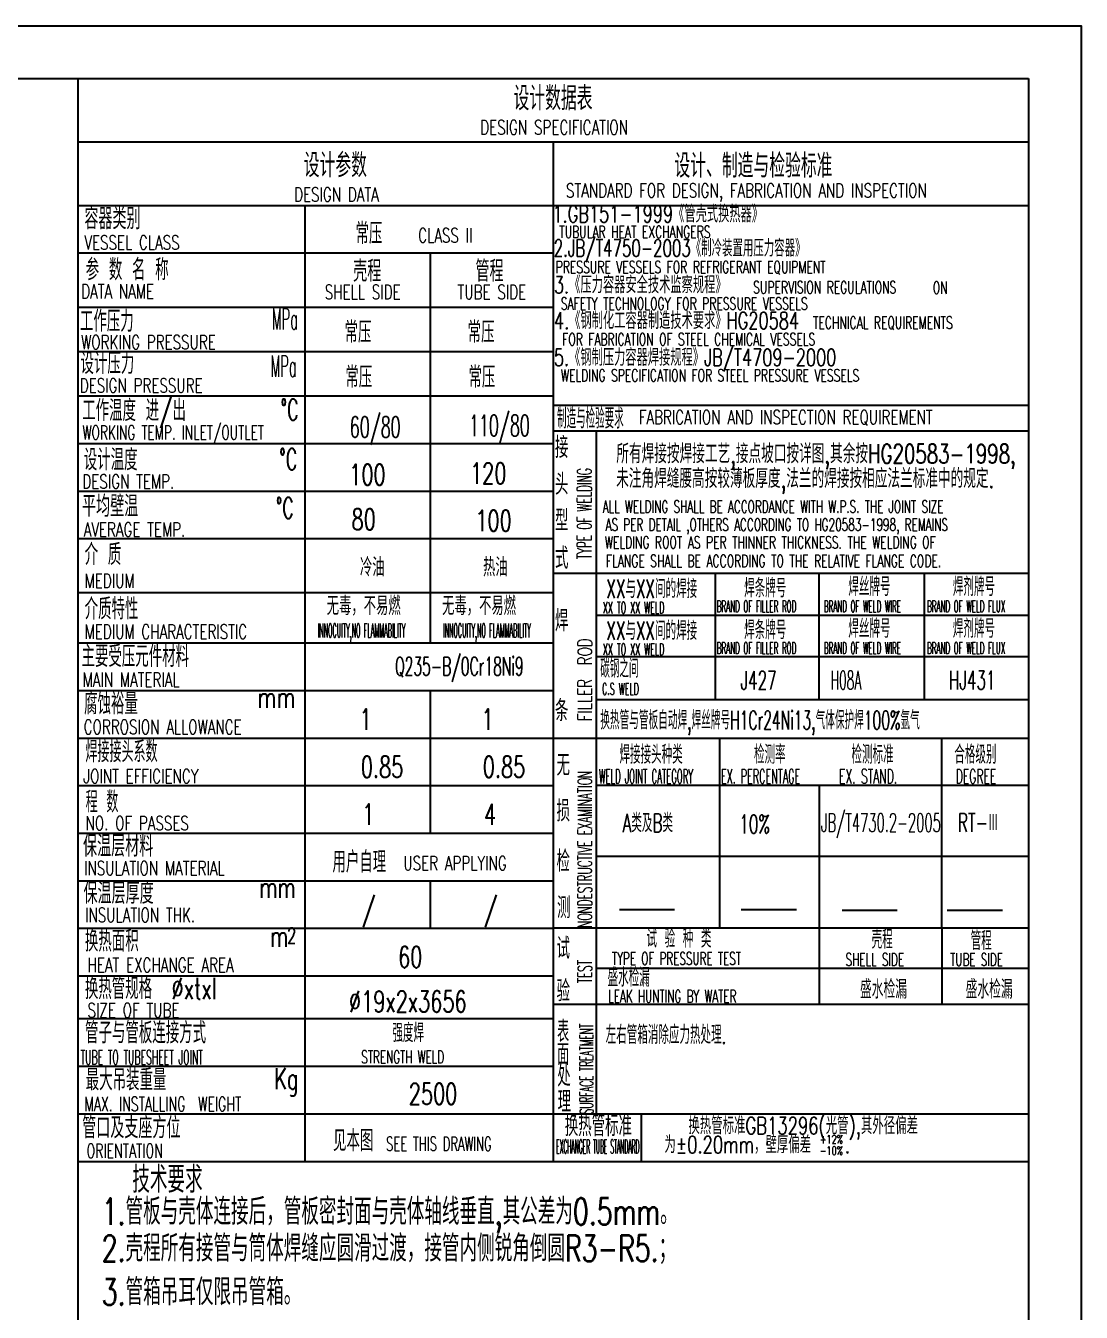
# Model space of a CAD drawing. Header units: millimetres. Extents: x -488296 to -479566, y 284705 to 289457.
# Drawn here: x -481165 to -479566, y 287509 to 289457 of the extents above; entities that cross this region are included whole.
import ezdxf

# ---------------------------------------------------------------- set-up
doc = ezdxf.new("R2010")
doc.units = ezdxf.units.MM
for name, color, linetype in [('CDR_DIM', 7, 'Continuous'), ('CDR_DWG1', 4, 'Continuous'), ('CDR_TEXT', 2, 'Continuous'), ('轮廓', 7, 'Continuous')]:
    doc.layers.add(name, color=color, linetype=linetype)
doc.styles.add('HZ', font='ROMANS.shx', dxfattribs={"width": 0.7, "height": 32, "bigfont": 'HZ.shx'})
doc.styles.add('ROMANC', font='romanc', dxfattribs={"width": 0.7, "height": 3})
doc.styles.add('SBHZ', font='ROMANS', dxfattribs={"width": 0.85, "bigfont": 'HZ.SHX'})

msp = doc.modelspace()

# ---------------------------------------------------------------- linework, layer by layer
for p, q in [((-481085.72, 289113.26), (-480365, 289113.26)), ((-481085.72, 289031.06), (-480365, 289031.06)), ((-481085.72, 288964.04), (-480365, 288964.04)), ((-481085.72, 288896.7), (-480365, 288896.7)), ((-480365, 288882.81), (-479644.94, 288882.81)), ((-480365, 288843.77), (-479644.94, 288843.77)), ((-480300.37, 288843.77), (-480300.37, 288306.77)), ((-481085.72, 288824.69), (-480365, 288824.69)), ((-481085.72, 288752.68), (-480365, 288752.68)), ((-481085.72, 288680.68), (-480365, 288680.68)), ((-479644.94, 288627.75), (-480365, 288627.75)), ((-480120.32, 288627.75), (-480120.32, 288436.56)), ((-479963.06, 288627.75), (-479963.06, 288436.56)), ((-479803.62, 288627.75), (-479803.62, 288436.56)), ((-481085.72, 288599.04), (-480365, 288599.04)), ((-479644.94, 288564.42), (-480300.37, 288564.42)), ((-481085.72, 288522.78), (-480365, 288522.78)), ((-481085.72, 288450.78), (-480365, 288450.78)), ((-479644.94, 288436.56), (-480300.37, 288436.56)), ((-481085.72, 288378.77), (-480365, 288378.77)), ((-480300.37, 288378.77), (-480300.37, 288090.75)), ((-480113.87, 288378.77), (-480113.87, 288090.75)), ((-479777.24, 288378.77), (-479777.24, 288090.75)), ((-481085.72, 288306.77), (-480365, 288306.77)), ((-479962.71, 288306.77), (-479962.71, 287975.33)), ((-481085.72, 288234.76), (-480365, 288234.76)), ((-479644.94, 288199.69), (-480300.37, 288199.69)), ((-481085.72, 288162.76), (-480365, 288162.76)), ((-481085.72, 288090.75), (-480365, 288090.75)), ((-479644.94, 288090.75), (-480365, 288090.75)), ((-480300.37, 288090.75), (-480300.37, 287809.92)), ((-479777.1, 288090.75), (-479777.1, 287975.33)), ((-479644.94, 288029.95), (-480300.37, 288029.95)), ((-481085.72, 288018.75), (-480365, 288018.75)), ((-479644.94, 287975.33), (-480365, 287975.33)), ((-481085.72, 287953.93), (-480365, 287953.93)), ((-481085.72, 287881.92), (-480365, 287881.92)), ((-481085.72, 287809.92), (-479645.72, 287809.92)), ((-481085.05, 287809.92), (-480365, 287809.92)), ((-480232.64, 287809.92), (-480232.64, 287737.91))]:
    msp.add_line(p, q)
at = {"layer": 'CDR_DIM'}
for p, q in [((-479644.94, 288501.62), (-480300.37, 288501.62)), ((-479644.94, 288306.77), (-480300.37, 288306.77))]:
    msp.add_line(p, q, dxfattribs=at)
at = {"layer": 'CDR_DWG1', "color": 4}
for p, q in [((-486085.72, 289377.2), (-479645.72, 289377.2)), ((-479645.72, 289377.2), (-479645.72, 284785.2)), ((-479645.72, 289377.2), (-479645.72, 284785.2)), ((-479645.72, 289377.2), (-479645.72, 284785.2))]:
    msp.add_line(p, q, dxfattribs=at)
at = {"layer": 'CDR_DWG1'}
for p, q in [((-481085.72, 289377.2), (-481085.72, 286854.03)), ((-481085.72, 289281.2), (-479645.05, 289281.2)), ((-480365, 287737.91), (-480365, 289281.2)), ((-481085.72, 289185.19), (-480365, 289185.19)), ((-480741.38, 287737.91), (-480741.38, 289182.93)), ((-480365, 289185.19), (-479645.05, 289185.19)), ((-480551.47, 289017.18), (-480551.47, 289113.18)), ((-480551.47, 288522.78), (-480551.47, 289027.59)), ((-480551.47, 288234.76), (-480551.47, 288450.78)), ((-480551.47, 288234.76), (-480551.47, 288450.78)), ((-480365, 288378.77), (-479644.94, 288378.77)), ((-480551.47, 288090.75), (-480551.47, 288162.76)), ((-481085.72, 287737.91), (-479644.94, 287737.91))]:
    msp.add_line(p, q, dxfattribs=at)
at = {"layer": 'CDR_DWG1', "color": 4}
msp.add_lwpolyline([(-486285.72, 284705.2), (-486285.72, 289457.2), (-479565.72, 289457.2), (-479565.72, 284705.2)], close=True, dxfattribs=at)
at = {"layer": 'CDR_TEXT'}
for p, q in [((-480265.42, 288119.13), (-480181.77, 288119.13)), ((-480080.95, 288119.13), (-479997.3, 288119.13)), ((-479928.1, 288118.01), (-479844.46, 288118.01)), ((-479768.66, 288118.01), (-479685.01, 288118.01))]:
    msp.add_line(p, q, dxfattribs=at)

# ---------------------------------------------------------------- texts
for s, height, style, width, p in [('设计数据表', 36, 'SBHZ', 0.7, (-480425.76, 289329.2)), ('设计参数', 36, 'SBHZ', 0.7, (-480743.53, 289227.9)), ('设计、制造与检验标准', 36, 'SBHZ', 0.7, (-480182.02, 289227.16)), ('常压 ', 32.002, 'SBHZ', 0.67, (-480665.12, 289126.68)), ('参 数 名 称', 32.002, 'SBHZ', 0.67, (-481073.81, 289071.91)), ('壳程', 32.002, 'SBHZ', 0.7, (-480668.56, 289069.74)), ('管程', 32.002, 'SBHZ', 0.7, (-480483.39, 289069.74)), ('工作压力', 32.002, 'SBHZ', 0.67, (-481082.58, 288993.78)), ('常压', 32.002, 'SBHZ', 0.67, (-480681.72, 288977.21)), ('常压', 32.002, 'SBHZ', 0.67, (-480495.25, 288977.21)), ('设计压力', 32.002, 'SBHZ', 0.67, (-481081.7, 288929.97)), ('MPa', 32.002, 'SBHZ', 0.45, (-480793.97, 288925.8)), ('常压', 32.002, 'SBHZ', 0.67, (-480680.47, 288909.15)), ('常压', 32.002, 'SBHZ', 0.67, (-480494, 288909.15)), ('工作温度 进/出', 32.002, 'SBHZ', 0.67, (-481079.14, 288858.62)), ('%%dC', 32.002, 'SBHZ', 0.6, (-480778.61, 288859.91)), ('制造与检验要求', 30.4, 'SBHZ', 0.5, (-480359.87, 288847.41)), ('60/80', 32, 'SBHZ', 0.55, (-480673.72, 288833.61)), ('110/80', 32, 'SBHZ', 0.55, (-480493.13, 288835.98)), ('接', 32, 'SBHZ', 0.67, (-480362.99, 288802.79)), ('设计温度', 32.002, 'SBHZ', 0.67, (-481076.74, 288784.07)), ('%%dC', 32.002, 'SBHZ', 0.6, (-480780.58, 288784.89)), ('100', 32.002, 'SBHZ', 0.67, (-480674.63, 288761.6)), ('120', 32.002, 'SBHZ', 0.67, (-480491.63, 288763.54)), ('头', 32, 'SBHZ', 0.67, (-480362.99, 288746.91)), ('平均壁温', 32.002, 'HZ', 0.7, (-481079.38, 288713.83)), ('%%dC', 32.002, 'SBHZ', 0.6, (-480785.8, 288711)), ('80', 32.002, 'SBHZ', 0.67, (-480671.14, 288693.94)), ('100', 32.002, 'SBHZ', 0.67, (-480483.57, 288691.76)), ('型', 32, 'SBHZ', 0.67, (-480362.99, 288692.19)), ('介 质', 32.002, 'SBHZ', 0.67, (-481075.39, 288640.73)), ('式', 32, 'SBHZ', 0.67, (-480362.99, 288635.17)), ('冷油', 28.01, 'SBHZ', 0.7, (-480658.35, 288623.44)), ('热油', 28.01, 'SBHZ', 0.7, (-480471.88, 288623.44)), ('焊丝牌号', 28.01, 'SBHZ', 0.6, (-479918.58, 288593.84)), ('焊剂牌号', 28.01, 'SBHZ', 0.6, (-479760.17, 288593.84)), ('XX与XX间的焊接', 28.01, 'SBHZ', 0.6, (-480284.98, 288590.57)), ('焊条牌号', 28.01, 'SBHZ', 0.6, (-480076.39, 288591.73)), ('介质特性', 32.002, 'SBHZ', 0.67, (-481075.39, 288558.31)), ('无毒，不易燃', 28.053, 'HZ', 0.7, (-480708.69, 288564.92)), ('无毒，不易燃', 28.053, 'HZ', 0.7, (-480708.69, 288564.92)), ('无毒，不易燃', 28.053, 'HZ', 0.7, (-480533.94, 288564.92)), ('无毒，不易燃', 28.053, 'HZ', 0.7, (-480533.94, 288564.92)), ('焊', 32, 'SBHZ', 0.67, (-480362.99, 288540.35)), ('XX与XX间的焊接', 28.01, 'SBHZ', 0.6, (-480284.98, 288527.24)), ('焊条牌号', 28.01, 'SBHZ', 0.6, (-480076.39, 288528.4)), ('焊丝牌号', 28.01, 'SBHZ', 0.6, (-479918.58, 288530.5)), ('焊剂牌号', 28.01, 'SBHZ', 0.6, (-479760.17, 288530.5)), ('主要受压元件材料', 32.002, 'SBHZ', 0.67, (-481080.23, 288486.38)), ('Q235-B/0Cr18Ni9', 28, 'SBHZ', 0.55, (-480605.14, 288473.43)), ('碳钢之间', 28, 'SBHZ', 0.45, (-480294.38, 288470)), ('J427', 28.01, 'SBHZ', 0.6, (-480081.89, 288452.19)), ('H08A', 28, 'SBHZ', 0.48, (-479945.26, 288452.36)), ('HJ431', 28.01, 'SBHZ', 0.6, (-479766.29, 288452.36)), ('腐蚀裕量', 32.002, 'SBHZ', 0.67, (-481076.25, 288414.53)), ('条', 32, 'SBHZ', 0.67, (-480362.99, 288404.21)), ('1', 32, 'SBHZ', 0.67, (-480658.87, 288391.16)), ('1', 32, 'SBHZ', 0.67, (-480474.15, 288391.16)), ('换热管与管板自动焊,焊丝牌号H1Cr24Ni13,气体保护焊100%氩气', 28, 'SBHZ', 0.55, (-480294.38, 288391.87)), ('焊接接头系数 ', 32.002, 'SBHZ', 0.6, (-481074.34, 288342.11)), ('焊接接头种类', 28.01, 'SBHZ', 0.6, (-480265.25, 288339.9)), ('检测率', 28.01, 'SBHZ', 0.6, (-480061.54, 288339.9)), ('检测标准', 28.01, 'SBHZ', 0.6, (-479913.82, 288339.9)), ('合格级别', 28.01, 'SBHZ', 0.6, (-479758.06, 288339.9)), ('0.85', 32.002, 'SBHZ', 0.67, (-480657.02, 288319.15)), ('0.85', 32.002, 'SBHZ', 0.67, (-480472.3, 288319.15)), ('无', 32, 'SBHZ', 0.67, (-480360.6, 288321.73)), ('1', 32, 'SBHZ', 0.67, (-480655.16, 288247.15)), ('1', 32, 'SBHZ', 0.67, (-480655.16, 288247.15)), ('4', 32, 'SBHZ', 0.67, (-480470.44, 288247.15)), ('损', 32, 'SBHZ', 0.67, (-480360.6, 288252.39)), ('A类及B类', 28.027, 'SBHZ', 0.6, (-480260.25, 288236.21)), (' 10%', 28.027, 'SBHZ', 0.6, (-480095.18, 288234.51)), ('JB/T4730.2-2005', 28.027, 'SBHZ', 0.52, (-479960.18, 288236.71)), ('RT-Ⅲ', 28.027, 'SBHZ', 0.6, (-479752.53, 288236.71)), ('用户自理', 32.002, 'SBHZ', 0.67, (-480700.04, 288175.14)), ('检', 32, 'SBHZ', 0.67, (-480360.6, 288176.3)), ('mm', 32.002, 'SBHZ', 0.67, (-480810.95, 288136.96)), ('/', 32, 'SBHZ', 0.67, (-480655.16, 288103.14)), ('/', 32, 'SBHZ', 0.67, (-480470.44, 288103.14)), ('测', 32, 'SBHZ', 0.67, (-480359.8, 288105.94)), ('换热面积', 32.002, 'SBHZ', 0.67, (-481075.05, 288055.51)), ('m', 32, 'SBHZ', 0.67, (-480794.75, 288062.78)), ('2', 24, 'SBHZ', 0.67, (-480768.68, 288067.53)), ('试 ', 32.002, 'SBHZ', 0.67, (-480360.6, 288044.47)), ('试 验 种 类', 28.01, 'SBHZ', 0.6, (-480224.42, 288061.53)), ('壳程', 28.01, 'SBHZ', 0.6, (-479883.26, 288060.01)), ('管程', 28.01, 'SBHZ', 0.6, (-479733.35, 288057.99)), ('60', 32.002, 'SBHZ', 0.67, (-480600.62, 288031.13)), ('盛水检漏     ', 28.01, 'SBHZ', 0.6, (-480283.23, 288002.48)), ('换热管规格  %%Cxtxl', 32.0024, 'SBHZ', 0.67, (-481075.05, 287983.51)), ('验', 32, 'SBHZ', 0.67, (-480360.6, 287980.02)), ('盛水检漏     ', 28, 'SBHZ', 0.67, (-479900.96, 287984.38)), ('盛水检漏     ', 28, 'SBHZ', 0.67, (-479740.95, 287984.38)), ('%%C19x2x3656', 32.0024, 'SBHZ', 0.67, (-480675, 287963.97)), ('管子与管板连接方式', 32.002, 'SBHZ', 0.67, (-481074.79, 287916.54)), ('强度焊', 28.01, 'SBHZ', 0.6, (-480609.25, 287918.4)), ('处', 32, 'SBHZ', 0.67, (-480359.41, 287851.39)), ('最大吊装重量', 32.002, 'SBHZ', 0.67, (-481073.78, 287845.25)), ('Kg', 32.002, 'SBHZ', 0.67, (-480788.42, 287847.21)), ('理', 32, 'SBHZ', 0.67, (-480359.02, 287812.54)), (' 管口及支座方位', 32.002, 'SBHZ', 0.7, (-481094.47, 287772.73)), ('换热管标准', 32.002, 'SBHZ', 0.67, (-480348.12, 287775.97)), ('换热管标准GB13296(光管),其外径偏差', 25.9928, 'SBHZ', 0.7, (-480160.87, 287778.99)), ('为%%p0.20mm，壁厚偏差   .', 25.9928, 'SBHZ', 0.7, (-480197.2, 287750.14)), ('+12%', 12.996, 'HZ', 0.7, (-479961.92, 287764.69)), ('-10%', 12.996, 'HZ', 0.7, (-479961.92, 287747.57))]:
    msp.add_text(s, height=height, dxfattribs=dict(style=style, width=width)).set_placement(p)
at = {"color": 7, "linetype": 'Continuous'}
for s, height, style, width, p in [('DESIGN SPECIFICATION', 21.3806, 'ROMANC', 0.7, (-480476.21, 289292.69)), ('DESIGN DATA', 21.3806, 'ROMANC', 0.7, (-480758.12, 289190.93)), ('STANDARD FOR DESIGN, FABRICATION AND INSPECTION', 21.3806, 'ROMANC', 0.7, (-480346.33, 289197.18)), ('CLASS ll', 21.381, 'ROMANC', 0.7, (-480570.19, 289129.15)), ('TUBULAR HEAT EXCHANGERS', 18.4, 'ROMANC', 0.65, (-480356.47, 289135.93)), ('VESSEL CLASS', 21.3806, 'ROMANC', 0.7, (-481075.86, 289118.35)), ('PRESSURE VESSELS FOR REFRIGERANT EQUIPMENT', 18.4, 'ROMANC', 0.65, (-480361.96, 289082.53)), ('DATA NAME', 21.381, 'ROMANC', 0.7, (-481080.67, 289044.39)), ('SHELL SIDE', 21.381, 'ROMANC', 0.7, (-480711.65, 289043.36)), ('TUBE SIDE', 21.381, 'ROMANC', 0.7, (-480510.57, 289043.36)), ('SUPERVISION REGULATIONS', 18.4, 'ROMANC', 0.65, (-480062.74, 289051.98)), ('ON ', 18.4, 'ROMANC', 0.65, (-479790.65, 289051.47)), ('SAFETY TECHNOLOGY FOR PRESSURE VESSELS', 18.4, 'ROMANC', 0.65, (-480354.26, 289027.3)), ('TECHNICAL REQUIREMENTS', 18.4, 'ROMANC', 0.65, (-479972.13, 288998.38)), ('WORKING PRESSURE', 21.3806, 'ROMANC', 0.7, (-481080.75, 288967.31)), ('FOR FABRICATION OF STEEL CHEMICAL VESSELS ', 18.4, 'ROMANC', 0.65, (-480351.99, 288973.23)), ('WELDING SPECIFICATION FOR STEEL PRESSURE VESSELS', 18.4, 'ROMANC', 0.65, (-480353.99, 288918.49)), ('DESIGN PRESSURE', 21.3806, 'ROMANC', 0.7, (-481082.77, 288901.91)), ('FABRICATION AND INSPECTION REQUIREMENT', 21.3806, 'ROMANC', 0.7, (-480235.98, 288853.75)), ('WORKING TEMP. INLET/OUTLET', 21.3674, 'ROMANC', 0.63, (-481078.9, 288830.76)), ('DESIGN TEMP.', 21.3806, 'ROMANC', 0.7, (-481078.87, 288756.34)), ('ALL WELDING SHALL BE ACCORDANCE WITH W.P.S. THE JOINT SIZE ', 18.4, 'ROMANC', 0.63, (-480290.7, 288719.98)), ('AVERAGE TEMP.', 21.3806, 'ROMANC', 0.7, (-481076.94, 288683.79)), ('AS PER DETAIL ,OTHERS ACCORDING TO HG20583-1998, REMAINS', 18.4, 'ROMANC', 0.63, (-480286.36, 288692.62)), ('WELDING ROOT AS PER THINNER THICKNESS. THE WELDING OF', 18.4, 'ROMANC', 0.65, (-480287.49, 288665.68)), (' FLANGE SHALL BE ACCORDING TO THE RELATIVE FLANGE CODE.', 18.4, 'ROMANC', 0.65, (-480294, 288637.65)), ('MEDIUM', 21.381, 'ROMANC', 0.7, (-481075.51, 288606.22)), ('XX TO XX WELD', 17.6061, 'ROMANC', 0.5, (-480290.51, 288567.42)), ('BRAND OF FILLER ROD ', 17.6061, 'ROMANC', 0.45, (-480118, 288569.42)), ('BRAND OF WELD WIRE', 17.6061, 'ROMANC', 0.45, (-479955.75, 288569.42)), ('BRAND OF WELD FLUX', 17.6061, 'ROMANC', 0.45, (-479799.4, 288569.42)), ('MEDIUM CHARACTERISTIC', 21.3806, 'ROMANC', 0.7, (-481075.51, 288529.1)), ('INNOCUITY,NO FLAMMABILITY', 21.36, 'ROMANC', 0.3, (-480722.59, 288531.07)), ('INNOCUITY,NO FLAMMABILITY', 21.36, 'ROMANC', 0.3, (-480532.68, 288531.07)), ('XX TO XX WELD', 17.6061, 'ROMANC', 0.5, (-480290.51, 288504.09)), ('BRAND OF FILLER ROD ', 17.6061, 'ROMANC', 0.45, (-480118, 288506.08)), ('BRAND OF WELD WIRE', 17.6061, 'ROMANC', 0.45, (-479955.75, 288506.08)), ('BRAND OF WELD FLUX', 17.6061, 'ROMANC', 0.45, (-479799.4, 288506.08)), ('MAIN MATERIAL', 21.3806, 'ROMANC', 0.7, (-481078.52, 288456.39)), ('C.S WELD', 17.606, 'ROMANC', 0.5, (-480291.7, 288444.42)), ('CORROSION ALLOWANCE', 21.3806, 'ROMANC', 0.7, (-481076.87, 288384.88)), ('JOINT EFFICIENCY', 21.3806, 'ROMANC', 0.7, (-481077.48, 288310.22)), ('WELD JOINT CATEGORY', 21.3806, 'ROMANC', 0.44, (-480296.12, 288310.15)), ('EX. PERCENTAGE', 21.3806, 'ROMANC', 0.5, (-480111.46, 288310.15)), ('EX. STAND.', 21.381, 'ROMANC', 0.56, (-479932.85, 288310.15)), ('DEGREE', 21.381, 'ROMANC', 0.56, (-479755.97, 288310.15)), ('NO. OF PASSES', 21.3806, 'ROMANC', 0.7, (-481074.08, 288239.28)), ('USER APPLYING', 21.3806, 'ROMANC', 0.7, (-480592.68, 288178.64)), ('INSULATION MATERIAL', 21.3806, 'ROMANC', 0.7, (-481076.27, 288170.97)), ('INSULATION THK.', 21.3806, 'ROMANC', 0.7, (-481074.81, 288100.17)), ('HEAT EXCHANGE AREA', 21.3806, 'ROMANC', 0.7, (-481071.06, 288024.5)), ('TYPE OF PRESSURE TEST', 19.2, 'ROMANC', 0.6, (-480276.73, 288035.38)), ('SHELL SIDE', 19.2, 'ROMANC', 0.6, (-479922.66, 288033.8)), ('TUBE SIDE', 19.2, 'ROMANC', 0.6, (-479764.45, 288033.8)), ('LEAK HUNTING BY WATER', 19.2, 'ROMANC', 0.6, (-480282.27, 287978.16)), ('SIZE OF TUBE', 21.3806, 'ROMANC', 0.7, (-481071.06, 287955.93)), ('TUBE TO TUBESHEET JOINT', 21.36, 'ROMANC', 0.48, (-481081.75, 287884.75)), ('STRENGTH WELD', 19.2, 'ROMANC', 0.6, (-480656.39, 287886.3)), ('MAX. INSTALLING  WEIGHT', 21.3806, 'ROMANC', 0.65, (-481075.85, 287814)), ('SEE THIS DRAWING', 21.3806, 'ROMANC', 0.6, (-480618.77, 287753.85)), ('EXCHANGER TUBE STANDARD', 21.36, 'ROMANC', 0.25, (-480361.14, 287749.76)), ('ORIENTATION', 21.3806, 'ROMANC', 0.65, (-481072.54, 287742.98)), ('           技术要求', 40.0386, 'HZ', 0.7, (-481232.99, 287690.34)), ('1.管板与壳体连接后，管板密封面与壳体轴线垂直,其公差为0.5mm。', 40.0386, 'HZ', 0.7, (-481049.48, 287641.88)), ('2.壳程所有接管与筒体焊缝应圆滑过渡，接管内侧锐角倒圆R3-R5.；', 40.0386, 'HZ', 0.7, (-481049.48, 287586.2)), ('3.管箱吊耳仅限吊管箱。', 40.0386, 'HZ', 0.7, (-481049.48, 287520.12))]:
    msp.add_text(s, height=height, dxfattribs=dict(at, style=style, width=width)).set_placement(p)
at = {"color": 7, "linetype": 'Continuous', "style": 'ROMANC'}
for s, height, width, p in [('TYPE OF WELDING', 21.3806, 0.54, (-480307.74, 288649.77)), ('FILLER  ROD', 21.3806, 0.7, (-480306.9, 288404.32)), ('NONDESTRUCTIVE EXAMINATION', 21.3806, 0.54, (-480306.9, 288091.65)), ('TEST', 21.381, 0.54, (-480306.9, 288007.74)), ('SURFACE TREATMENT', 20.0069, 0.49, (-480305.32, 287809.48))]:
    msp.add_text(s, height=height, rotation=90, dxfattribs=dict(at, width=width)).set_placement(p)
at = {"layer": 'CDR_DIM', "style": 'HZ'}
for s, height, width, p in [('容器类别', 32.002, 0.7, (-481075.83, 289149.1)), ('1.GB151-1999《管壳式换热器》', 25.602, 0.7, (-480366.78, 289159.55)), ('2.JB/T4750-2003《制冷装置用压力容器》', 25.6, 0.65, (-480364.81, 289107.72)), ('3.《压力容器安全技术监察规程》', 25.602, 0.7, (-480364.46, 289052.14)), ('MPa', 32.002, 0.45, (-480791.95, 288997.09)), ('4.《钢制化工容器制造技术要求》HG20584', 25.602, 0.7, (-480364.45, 288998.06)), ('5.《钢制压力容器焊接规程》JB/T4709-2000', 25.602, 0.7, (-480364.58, 288942.29)), ('所有焊接按焊接工艺,接点坡口按详图,其余按HG20583-1998,', 28.8022, 0.7, (-480269.96, 288794.82)), ('未注角焊缝腰高按较薄板厚度,法兰的焊接按相应法兰标准中的规定.', 28.8022, 0.7, (-480270.26, 288757.34)), ('mm', 32.002, 0.7, (-480813.64, 288424.29)), ('程 数', 32.002, 0.6, (-481073.95, 288266.01)), ('保温层材料', 32.002, 0.7, (-481077.81, 288199.32)), ('保温层厚度', 32.002, 0.7, (-481077.19, 288127.75)), ('表', 32.06, 0.6, (-480359.8, 287918.68)), ('面', 32.06, 0.6, (-480359.8, 287883.9))]:
    msp.add_text(s, height=height, dxfattribs=dict(at, width=width)).set_placement(p)
at = {"layer": 'CDR_TEXT', "style": 'HZ', "width": 0.6}
msp.add_text('左右管箱消除应力热处理.', height=28, dxfattribs=at).set_placement((-480286.15, 287915.6))
at = {"layer": '轮廓', "style": 'SBHZ', "width": 0.67}
for s, p in [('2500', (-480584.43, 287824.1)), ('见本图', (-480699.09, 287753.3))]:
    msp.add_text(s, height=32.002, dxfattribs=at).set_placement(p)

doc.saveas('drawing.dxf')
